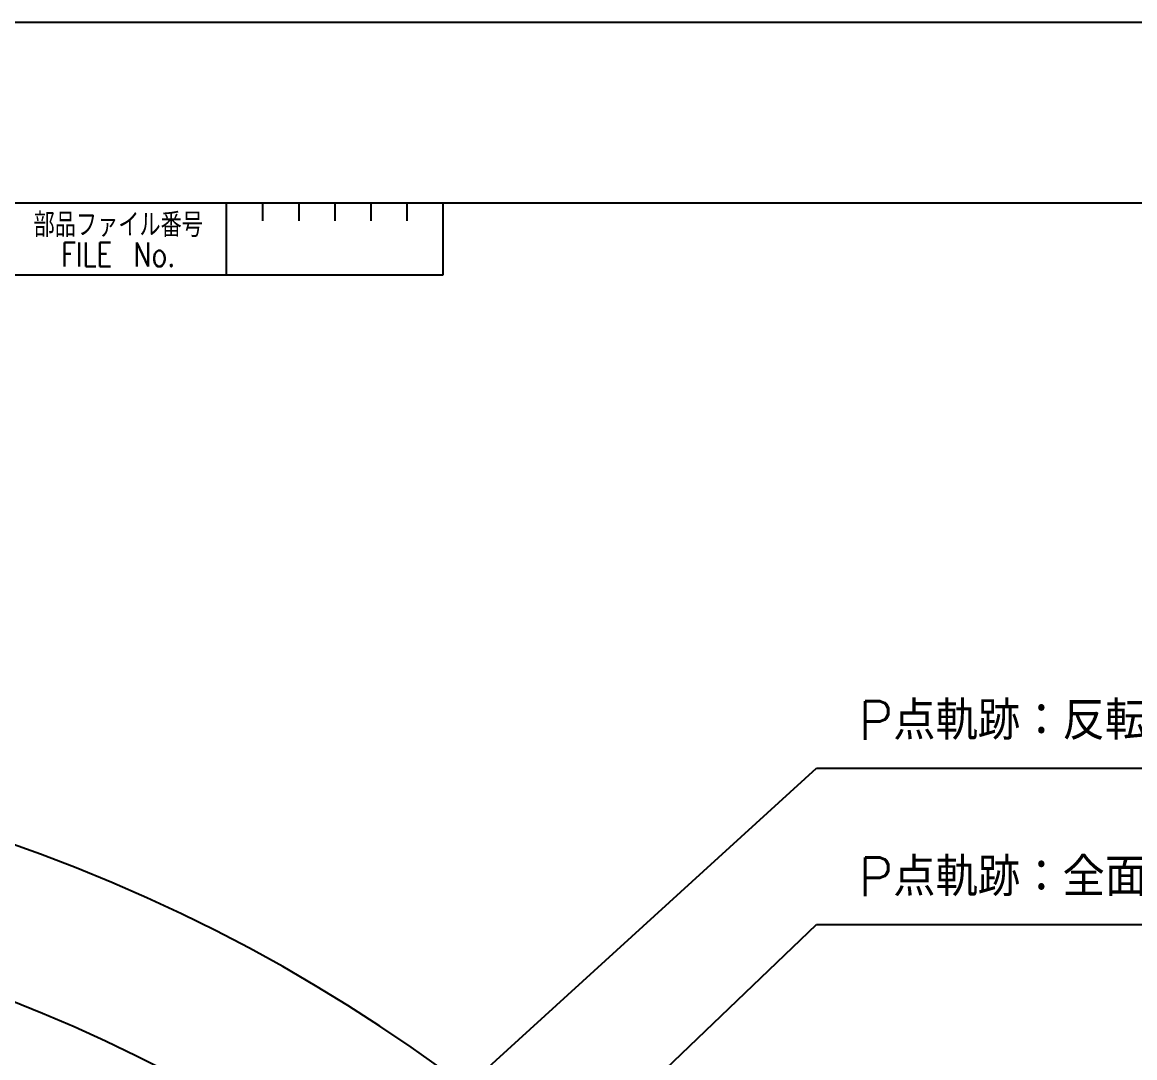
# Model space of a CAD drawing. Extents: x -15695 to -9755, y 511 to 4711.
# Drawn here: x -13655 to -12730, y 3850 to 4711 of the extents above; entities that cross this region are included whole.
import ezdxf
from ezdxf.enums import TextEntityAlignment as Align

# ---------------------------------------------------------------- set-up
doc = ezdxf.new("R2010")
doc.units = 0
doc.header["$LTSCALE"] = 4
doc.header["$MEASUREMENT"] = 0
doc.layers.get('0').update_dxf_attribs({"linetype": 'CONTINUOUS'})
doc.layers.get('DEFPOINTS').update_dxf_attribs({"linetype": 'CONTINUOUS'})
for name, color, linetype in [('02', 5, 'CONTINUOUS'), ('05THIK', 7, 'CONTINUOUS'), ('05THIN', 5, 'CONTINUOUS'), ('10', 1, 'CONTINUOUS')]:
    doc.layers.add(name, color=color, linetype=linetype)
doc.styles.add('BIGFONT', font='ROMANS.SHX', dxfattribs={"bigfont": 'bigfont'})
doc.dimstyles.new('L-IN', dxfattribs={"dimscale": 10, "dimtxt": 3.2, "dimasz": 2.5, "dimexe": 1, "dimexo": 1, "dimgap": 1, "dimtad": 1, "dimdec": 0, "dimtxsty": 'BIGFONT', "dimblk": 'YA-IN', "dimblk1": 'OPEN', "dimblk2": 'OPEN', "dimsah": 1, "dimcen": 0, "dimclrd": 256, "dimclre": 256, "dimclrt": 256, "dimazin": 3, "dimtp": 0.1, "dimtm": 0.2, "dimtfac": 0.625, "dimtdec": 0, "dimtmove": 0, "dimatfit": 3, "dimtolj": 1})

# ---------------------------------------------------------------- blocks, each defined once
blk = doc.blocks.new('YA-IN')
at = {"color": 0, "linetype": 'BYBLOCK'}
for p, q in [((0, 0), (-1, 0.1666666666666856)), ((-1, -0.1666666666666856), (0, 0)), ((0, 0), (-1, 0))]:
    blk.add_line(p, q, dxfattribs=at)
blk = doc.blocks.new('_OPEN')
at = {"color": 0, "linetype": 'BYBLOCK'}
for p, q in [((-1, 0.1666666666666667), (0, 0)), ((0, 0), (-1, -0.1666666666666667)), ((0, 0), (-1, 0))]:
    blk.add_line(p, q, dxfattribs=at)
blk = doc.blocks.new('*D37')
at = {"linetype": 'BYBLOCK'}
blk.add_arc((-14120, 2720.000000000021), 1262.132243806697, 281.1349190327511, 88.86508096724877, dxfattribs=at)
at = {"layer": 'DEFPOINTS', "color": 0, "linetype": 'BYBLOCK'}
for p in [(-14120, 4020.000000000001), (-14040.60019025834, 2269.701302531057), (-12961.08984472375, 2220.094956162588), (-14120, 1685), (-13879.53908539213, 1356.278386655736)]:
    blk.add_point(p, dxfattribs=at)
at = {"linetype": 'BYBLOCK', "xscale": 25, "yscale": 25, "zscale": 25}
for p, rotation in [((-14120, 3982.132243806718), 179.4325404836243), ((-13900.83303588829, 1477.042380972492), 190.5674595163755)]:
    blk.add_blockref('_OPEN', p, dxfattribs=dict(at, rotation=rotation))
at = {"linetype": 'BYBLOCK', "insert": (-12836.76948827875, 2832.2681224662), "char_height": 32, "attachment_point": 5, "rotation": 275.0000000000001, "style": 'BIGFONT'}
blk.add_mtext('\\A1;170°', dxfattribs=at)
blk = doc.blocks.new('*D36')
at = {"linetype": 'BYBLOCK'}
for p, q in [((-13929.89705691554, 3798.127364970711), (-13917.83410315424, 3866.539775328041)), ((-14120, 1675), (-14120, 1555.773000546393))]:
    blk.add_line(p, q, dxfattribs=at)
blk.add_arc((-14120, 2719.999999999995), 1154.226999453602, 271.2410232037529, 78.75897679624707, dxfattribs=at)
at = {"layer": 'DEFPOINTS', "color": 0, "linetype": 'BYBLOCK'}
for p in [(-14120, 4020), (-13931.63353869221, 3788.27928744059), (-14064.98595910175, 3032.000129969947), (-13155.65741035279, 2085.741901068513), (-14120, 1685)]:
    blk.add_point(p, dxfattribs=at)
at = {"linetype": 'BYBLOCK', "xscale": 25, "yscale": 25, "zscale": 25}
for p, rotation in [((-13919.57058493091, 3856.69169779792), 169.3794883981235), ((-14120, 1565.773000546393), 180.6205116018764)]:
    blk.add_blockref('_OPEN', p, dxfattribs=dict(at, rotation=rotation))
at = {"linetype": 'BYBLOCK', "insert": (-12996.06624490036, 2621.668537874654), "char_height": 32, "attachment_point": 5, "rotation": 84.99999999999973, "style": 'BIGFONT'}
blk.add_mtext('\\A1;170°', dxfattribs=at)

msp = doc.modelspace()

# ---------------------------------------------------------------- linework, layer by layer
at = {"layer": '05THIK'}
msp.add_line((-15545.44124435405, 4560.729132471002), (-9905.44124435405, 4560.729132471002), dxfattribs=at)
at = {"layer": '05THIN'}
for p, q in [((-15695.44124435405, 4710.729132471002), (-9755.44124435405, 4710.729132471002)), ((-15545.44124435405, 4560.729132471002), (-13305.44124435405, 4560.729132471002)), ((-13485.44124435405, 4500.729132471002), (-13485.44124435405, 4560.729132471002)), ((-13455.44124435405, 4560.729132471002), (-13455.44124435405, 4545.729132471002)), ((-13425.44124435405, 4560.729132471002), (-13425.44124435405, 4545.729132471002)), ((-13395.44124435405, 4560.729132471002), (-13395.44124435405, 4545.729132471002)), ((-13365.44124435405, 4560.729132471002), (-13365.44124435405, 4545.729132471002)), ((-13335.44124435405, 4560.729132471002), (-13335.44124435405, 4545.729132471002)), ((-13305.44124435405, 4500.729132471002), (-13305.44124435405, 4560.729132471002)), ((-15545.44124435405, 4500.729132471002), (-13305.44124435405, 4500.729132471002))]:
    msp.add_line(p, q, dxfattribs=at)
at = {"layer": '10'}
msp.add_arc((-14119.99999999999, 2719.999999999993), 1384.759217393525, 279.9999999999996, 259.9999999999993, dxfattribs=at)

# ---------------------------------------------------------------- texts
at = {"layer": '02', "char_height": 32, "attachment_point": 4, "style": 'BIGFONT'}
for s, insert in [('\\A1;P点軌跡：反転領域(一点鎖線)', (-12960, 4125)), ('\\A1;P点軌跡：全面領域(実線)', (-12960, 3995))]:
    msp.add_mtext(s, dxfattribs=dict(at, insert=insert))
at = {"layer": '05THIN', "style": 'BIGFONT', "width": 0.8}
for s, p in [('部品ファイル番号', (-13575.44124435405, 4543.273339372)), ('FILE\u3000No.', (-13575.44124435405, 4517.636143972669))]:
    msp.add_text(s, height=20, dxfattribs=at).set_placement(p, align=Align.MIDDLE)

# ---------------------------------------------------------------- dimensions: what is measured, and where the dimension line sits
at = {"layer": '02'}
for base, line1, line2, picture, middle in [((-12961.08984472375, 2220.094956162588), ((-14040.60019025834, 2269.701302531056), (-13879.53908539213, 1356.278386655735)), ((-14120, 1685), (-14120, 4020.000000000001)), '*D37', (-12836.76948827875, 2832.268122466201)), ((-13155.65741035279, 2085.741901068513), ((-14064.98595910175, 3032.000129969947), (-13931.63353869221, 3788.27928744059)), ((-14120, 1685), (-14120, 4020)), '*D36', (-12996.06624490036, 2621.668537874654))]:
    dim = msp.add_angular_dim_2l(base=base, line1=line1, line2=line2, dimstyle='L-IN', override={"dimazin": 2}, dxfattribs=at)
    dim.commit()
    dim.dimension.update_dxf_attribs({"geometry": picture, "text_midpoint": middle})

# ---------------------------------------------------------------- leaders
at = {"layer": '02', "annotation_type": 0, "has_hookline": 1, "hookline_direction": 0}
for points, text_width in [([(-13512.97624974009, 3619.013195865675), (-12995, 4090.619047619048), (-12970, 4090.619047619048)], 523.2761904761903), ([(-13205.29096545612, 3759.646801697645), (-12995, 3960.619047619048), (-12970, 3960.619047619048)], 446.4761904761902)]:
    msp.add_leader(points, dimstyle='L-IN', dxfattribs=dict(at, text_width=text_width))

doc.saveas('drawing.dxf')
